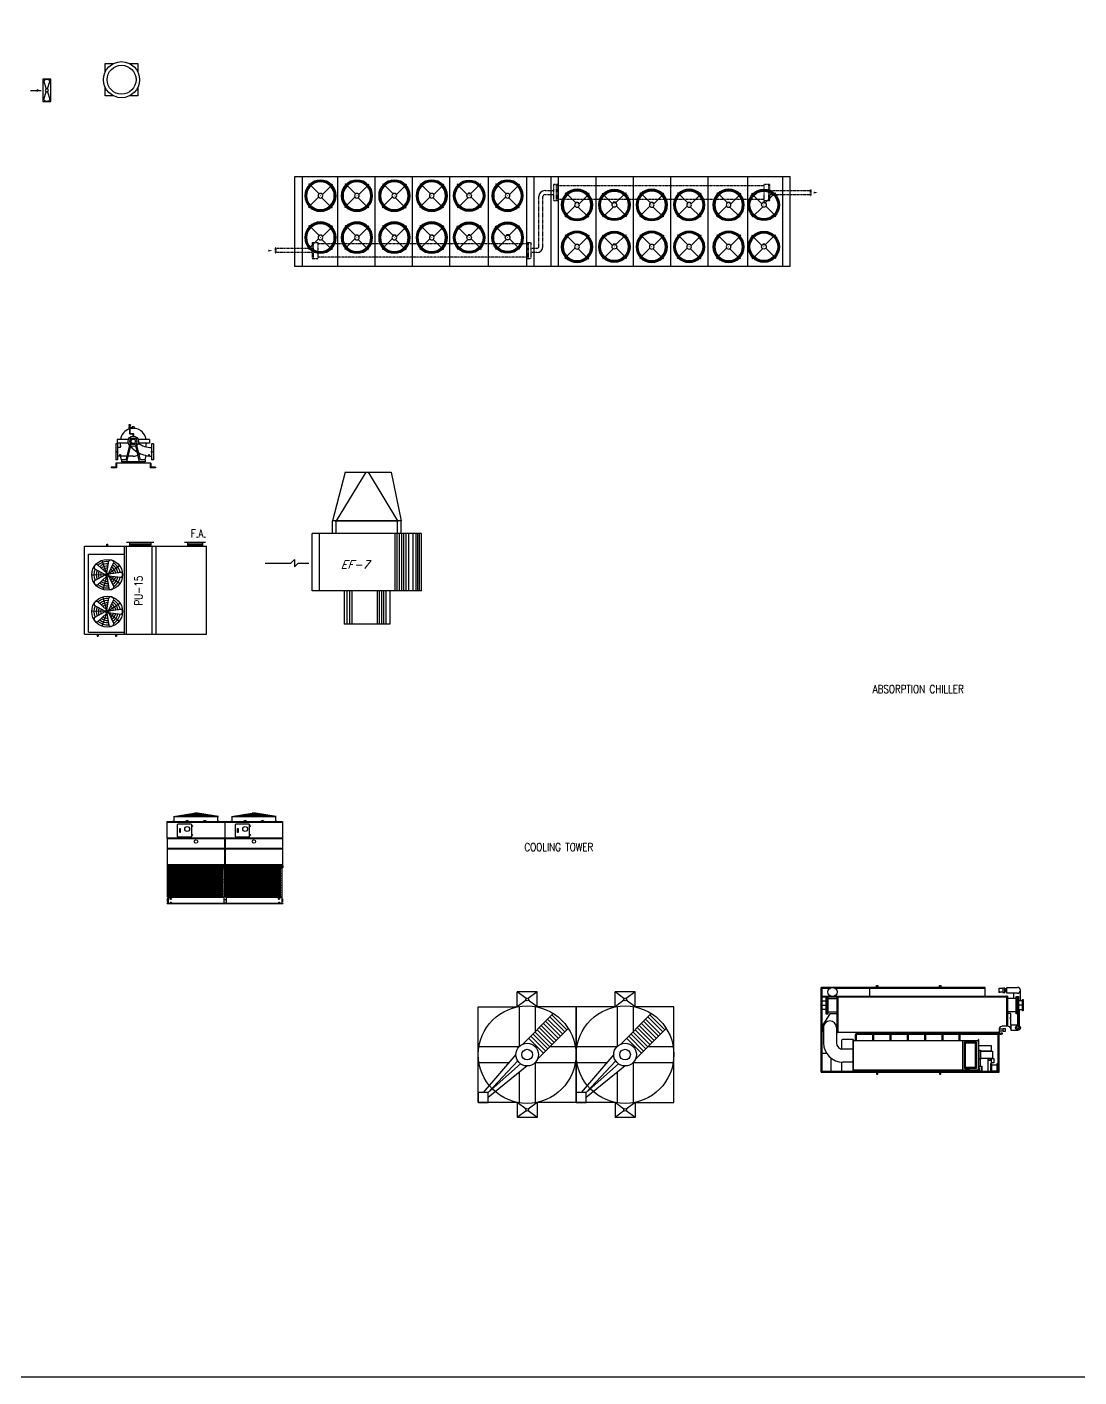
# Model space of a CAD drawing. Header units: millimetres. Extents: x 231894 to 495193, y 184583 to 303652.
# Drawn here: x 434099 to 460378, y 184583 to 218319 of the extents above; entities that cross this region are included whole.
import ezdxf
from ezdxf.enums import TextEntityAlignment as Align

# ---------------------------------------------------------------- set-up
doc = ezdxf.new("R2010")
doc.units = ezdxf.units.MM
doc.linetypes.add('MH-oof annex$0$DSH1', pattern=[0.101, 0.067, -0.034])
doc.layers.get('0').update_dxf_attribs({"color": 254})
for name, color, linetype in [('EQP', 240, 'Continuous'), ('M-ANNO-TEXS', 2, 'Continuous'), ('M_ARR', 2, 'Continuous'), ('MEQUIP', 2, 'Continuous'), ('MH-A_H_PL_UPPER ROOF$0$M-HVAC-FANS', 10, 'Continuous'), ('MH-oof annex$0$M-CWTR-EQPM', 10, 'Continuous'), ('PL-DR-TEXT', 2, 'Continuous'), ('RH-SIDE-MKUP', 3, 'Continuous'), ('STD-COWL', 5, 'Continuous'), ('STD-CSG', 5, 'Continuous'), ('STD-CSG-PANEL', 5, 'Continuous'), ('STD-END-SUCTION', 5, 'Continuous'), ('STD-FLUME', 5, 'Continuous'), ('STD-LWR', 5, 'Continuous'), ('STD-SIDE-DRAIN', 5, 'Continuous'), ('STD-SIDE-MKUP', 5, 'Continuous'), ('STD-SIDE-OFLOW', 5, 'Continuous'), ('STD-UPR-IN-D', 5, 'Continuous')]:
    doc.layers.add(name, color=color, linetype=linetype)
doc.styles.add('MH-oof annex$0$ML80', font='romans.shx', dxfattribs={"oblique": 20, "height": 200})
doc.styles.add('ml80', font='romans.shx', dxfattribs={"oblique": 20, "height": 200})
doc.styles.add('ROMANS', font='romans', dxfattribs={"width": 0.8})
pattern_1 = [(180, (5129.38, -5633.903), (0, 30), []), (120, (5129.38, -5633.903), (25.98076, 15), []), (60, (5129.38, -5633.903), (25.98076, -15), [])]

# ---------------------------------------------------------------- blocks, each defined once
blk = doc.blocks.new('MH-oof annex$0$chillerfan')
at = {"layer": 'MH-oof annex$0$M-CWTR-EQPM', "color": 2}
for p, q in [((106, -75), (116, -65)), ((383, -353), (106, -75)), ((132, -80), (116, -65)), ((121, -91), (132, -80)), ((410, -312), (410, -331)), ((470, -312), (410, -312)), ((470, -312), (470, -331)), ((475, -332), (753, -54)), ((737, -70), (748, -80)), ((748, -80), (763, -65)), ((753, -54), (763, -65)), ((132, -696), (116, -712)), ((127, -722), (116, -712)), ((404, -445), (127, -722)), ((143, -707), (132, -696)), ((496, -423), (774, -701)), ((758, -685), (748, -696)), ((748, -696), (763, -712)), ((774, -701), (763, -712))]:
    blk.add_line(p, q, dxfattribs=at)
at = {"layer": 'MH-oof annex$0$M-CWTR-EQPM', "color": 2, "const_width": 12.5}
blk.add_lwpolyline([(433, -388, 1), (446, -388, 1)], format="xyb", close=True, dxfattribs=at)
at = {"layer": 'MH-oof annex$0$M-CWTR-EQPM'}
for radius in [435, 410, 385]:
    blk.add_circle((440, -388), radius, dxfattribs=at)
at = {"layer": 'MH-oof annex$0$M-CWTR-EQPM', "color": 2}
blk.add_circle((440, -388), 65, dxfattribs=at)
blk = doc.blocks.new('CH-01')
at = {"layer": 'MEQUIP', "color": 1}
for p, q in [((436658, 236225), (449036, 236225)), ((436658, 233977), (436658, 236225)), ((436849, 233977), (436849, 236225)), ((437733, 233977), (437733, 236225)), ((438667, 233977), (438667, 236225)), ((439602, 233977), (439602, 236225)), ((440536, 233977), (440536, 236225)), ((441496, 233977), (441496, 236225)), ((442455, 233977), (442455, 236225)), ((442641, 233977), (442641, 236225)), ((443058, 236225), (443058, 233977)), ((443244, 233977), (443244, 236225)), ((444177, 236225), (444177, 233977)), ((445111, 236225), (445111, 233977)), ((446044, 236225), (446044, 233977)), ((446978, 236225), (446978, 233977)), ((447965, 236225), (447965, 233977)), ((448845, 236225), (448845, 233977)), ((449036, 233977), (436658, 233977))]:
    blk.add_line(p, q, dxfattribs=at)
at = {"layer": 'MEQUIP'}
blk.add_line((449036, 233977), (449036, 236225), dxfattribs=at)
at = {"layer": 'MEQUIP', "color": 1, "linetype": 'MH-oof annex$0$DSH1'}
for p, q in [((442907, 235875), (443131, 235875)), ((443227, 236027), (443131, 236027)), ((443131, 235623), (443131, 236027)), ((443197, 235623), (443197, 236027)), ((443227, 235623), (443227, 236027)), ((448383, 235994), (443227, 235994)), ((448383, 235623), (448383, 236027)), ((448529, 236027), (448383, 236027)), ((448499, 235623), (448499, 236027)), ((448529, 235623), (448529, 236027)), ((448529, 235875), (449542, 235875)), ((449542, 235895), (449562, 235895)), ((449542, 235755), (449542, 235895)), ((449562, 235755), (449562, 235895)), ((442757, 234478), (442757, 235725)), ((442857, 234478), (442857, 235725)), ((442907, 235775), (443131, 235775)), ((443227, 235623), (443131, 235623)), ((448383, 235656), (443227, 235656)), ((448529, 235623), (448383, 235623)), ((448529, 235775), (449542, 235775)), ((449542, 235755), (449562, 235755)), ((437092, 234580), (437238, 234580)), ((437092, 234580), (437092, 234175)), ((437122, 234580), (437122, 234175)), ((437238, 234580), (437238, 234175)), ((442464, 234547), (437238, 234547)), ((442464, 234580), (442560, 234580)), ((442464, 234580), (442464, 234175)), ((442494, 234580), (442494, 234175)), ((442560, 234580), (442560, 234175)), ((436190, 234448), (436170, 234448)), ((436170, 234448), (436170, 234308)), ((436190, 234308), (436170, 234308)), ((436190, 234448), (436190, 234308)), ((437092, 234428), (436190, 234428)), ((437092, 234328), (436190, 234328)), ((437092, 234175), (437238, 234175)), ((442464, 234209), (437238, 234209)), ((442464, 234175), (442560, 234175)), ((442707, 234428), (442560, 234428)), ((442707, 234328), (442560, 234328))]:
    blk.add_line(p, q, dxfattribs=at)
at = {"layer": 'MEQUIP', "color": 2}
for points in [[(449620, 235825, 50, 0, 0), (449720, 235825, 0, 0, 0)], [(435999, 234373, 50, 0, 0), (436099, 234373, 0, 0, 0)]]:
    blk.add_lwpolyline(points, format="xyseb", dxfattribs=at)
at = {"layer": 'MEQUIP', "color": 1}
for centre, radius, start, end in [((442907, 235725), 150, 90, 180), ((442907, 235725), 50, 90, 180), ((442707, 234478), 150, 270, 0), ((442707, 234478), 50, 270, 0)]:
    blk.add_arc(centre, radius, start, end, dxfattribs=at)
at = {"layer": 'MEQUIP', "extrusion": (0, 0, -1), "xscale": 0.9000000000232831, "yscale": 0.9000000000232831, "zscale": -0.9}
for p in [(-437697, 236095), (-438608, 236095), (-439543, 236095), (-440477, 236095), (-442371, 236095), (-444106, 235865), (-445973, 235865), (-446907, 235865), (-447894, 235865), (-437697, 235049), (-438608, 235049), (-439543, 235049), (-440477, 235049), (-444106, 234820), (-445973, 234820), (-446907, 234820), (-447894, 234820)]:
    blk.add_blockref('MH-oof annex$0$chillerfan', p, dxfattribs=at)
at = {"layer": 'MEQUIP', "xscale": 0.9000000000232831, "yscale": 0.9000000000232831, "zscale": 0.9000000000232831}
for p in [(440620, 236095), (444248, 235865), (447982, 235865), (440620, 235049), (441580, 235049), (444248, 234820), (447982, 234820)]:
    blk.add_blockref('MH-oof annex$0$chillerfan', p, dxfattribs=at)
at = {"layer": 'MEQUIP', "style": 'MH-oof annex$0$ML80', "oblique": 20, "text_generation_flag": 4, "width": 1.064178}
blk.add_attdef('CHILNAME', text='', height=1.88, rotation=180, dxfattribs=at).set_placement((442849, 235101), align=Align.MIDDLE)
blk = doc.blocks.new('A$C72D258CA')
at = {"layer": 'EQP', "ltscale": 10000}
for p, q in [((0, 50), (0, 2247)), ((0, 2247), (3048, 2247)), ((100, 100), (100, 2047)), ((100, 2047), (1006, 2047)), ((558, 2247), (558, 2297)), ((558, 2297), (583, 2297)), ((583, 2247), (583, 2297)), ((1006, 50), (1006, 2247)), ((1054, 2347), (1735, 2347)), ((1056, 50), (1056, 2247)), ((1129, 2347), (1129, 2247)), ((1660, 2347), (1660, 2247)), ((1685, 2247), (1685, 50)), ((1785, 2247), (1785, 50)), ((2499, 2347), (3030, 2347)), ((2574, 2347), (2574, 2247)), ((2955, 2347), (2955, 2247)), ((3048, 50), (3048, 2247)), ((0, 50), (3048, 50)), ((100, 100), (1006, 100)), ((322, 50), (322, 0)), ((347, 50), (347, 0)), ((776, 50), (776, 0)), ((801, 50), (801, 0)), ((322, 0), (347, 0)), ((776, 0), (801, 0))]:
    blk.add_line(p, q, dxfattribs=at)
at = {"layer": 'EQP', "color": 254, "ltscale": 10000}
for p, q in [((1129, 2309), (1660, 2309)), ((1129, 2273), (1660, 2273)), ((2574, 2309), (2955, 2309)), ((2574, 2273), (2955, 2273)), ((558, 1569), (331, 1785)), ((570, 1532), (444, 1879)), ((559, 1569), (616, 1877)), ((570, 1532), (861, 1760)), ((602, 1555), (737, 1838)), ((570, 1532), (202, 1519)), ((532, 1532), (257, 1682)), ((532, 1532), (257, 1383)), ((558, 1495), (331, 1280)), ((570, 1532), (469, 1177)), ((559, 1495), (616, 1187)), ((570, 1532), (877, 1326)), ((602, 1555), (912, 1596)), ((602, 1510), (912, 1469)), ((602, 1509), (737, 1227)), ((532, 612), (257, 761)), ((558, 649), (331, 864)), ((570, 612), (469, 967)), ((559, 649), (616, 957)), ((570, 612), (877, 818)), ((602, 635), (737, 917)), ((602, 635), (912, 676)), ((570, 612), (202, 625)), ((532, 612), (257, 462)), ((558, 575), (331, 359)), ((570, 612), (444, 265)), ((559, 575), (616, 267)), ((570, 612), (861, 384)), ((602, 589), (912, 548)), ((602, 589), (737, 306))]:
    blk.add_line(p, q, dxfattribs=at)
at = {"layer": 'EQP', "color": 254, "ltscale": 10000, "const_width": 12.5}
for points in [[(452, 1875, -1), (440, 1871, -1)], [(860, 1751, -1), (852, 1761, -1)], [(208, 1525, -1), (208, 1513, -1)], [(465, 1185, -1), (477, 1182, -1)], [(868, 1325, -1), (875, 1335, -1)], [(465, 959, 1), (477, 962, 1)], [(868, 819, 1), (875, 809, 1)], [(208, 619, 1), (208, 631, 1)], [(860, 393, 1), (852, 383, 1)], [(452, 269, 1), (440, 273, 1)]]:
    blk.add_lwpolyline(points, format="xyb", close=True, dxfattribs=at)
at = {"layer": 'EQP', "color": 254, "ltscale": 10000}
for centre, radius in [((570, 1532), 385), ((570, 1532), 38.7), ((570, 1532), 16.7), ((570, 612), 385), ((570, 612), 38.7), ((570, 612), 16.7)]:
    blk.add_circle(centre, radius, dxfattribs=at)
for centre, radius, start, end in [((314, 1718), 68.5, 75.766, 212.234), ((570, 1532), 330, 82.7098, 133.2902), ((570, 1532), 275, 83.3496, 132.6504), ((570, 1532), 220, 84.3103, 131.6897), ((570, 1532), 165, 85.9146, 130.0854), ((668, 1833), 68.5, 3.766, 140.234), ((570, 1532), 220, 12.3103, 59.6897), ((570, 1532), 275, 11.3496, 60.6504), ((570, 1532), 330, 10.7098, 61.2902), ((570, 1532), 330, 154.7098, 205.2902), ((314, 1346), 68.5, 147.766, 284.234), ((570, 1532), 275, 155.3496, 204.6504), ((570, 1532), 220, 156.3103, 203.6897), ((570, 1532), 165, 157.9146, 202.0854), ((570, 1532), 220, 228.3103, 275.6897), ((570, 1532), 165, 229.9146, 274.0854), ((570, 1532), 165, 13.9146, 58.0854), ((570, 1532), 165, 301.9146, 346.0854), ((570, 1532), 220, 300.3103, 347.6897), ((570, 1532), 275, 299.3496, 348.6504), ((570, 1532), 330, 298.7098, 349.2902), ((887, 1532), 68.5, 291.766, 68.234), ((570, 1532), 330, 226.7098, 277.2902), ((570, 1532), 275, 227.3496, 276.6504), ((668, 1231), 68.5, 219.766, 356.234), ((570, 612), 330, 154.7098, 205.2902), ((314, 798), 68.5, 75.766, 212.234), ((570, 612), 275, 155.3496, 204.6504), ((570, 612), 330, 82.7098, 133.2902), ((570, 612), 220, 156.3103, 203.6897), ((570, 612), 275, 83.3496, 132.6504), ((570, 612), 220, 84.3103, 131.6897), ((570, 612), 165, 85.9146, 130.0854), ((668, 913), 68.5, 3.766, 140.234), ((570, 612), 165, 13.9146, 58.0854), ((570, 612), 220, 12.3103, 59.6897), ((570, 612), 275, 11.3496, 60.6504), ((570, 612), 330, 10.7098, 61.2902), ((887, 612), 68.5, 291.766, 68.234), ((314, 426), 68.5, 147.766, 284.234), ((570, 612), 330, 226.7098, 277.2902), ((570, 612), 275, 227.3496, 276.6504), ((570, 612), 165, 157.9146, 202.0854), ((570, 612), 220, 228.3103, 275.6897), ((570, 612), 165, 229.9146, 274.0854), ((570, 612), 165, 301.9146, 346.0854), ((570, 612), 220, 300.3103, 347.6897), ((570, 612), 275, 299.3496, 348.6504), ((570, 612), 330, 298.7098, 349.2902), ((668, 311), 68.5, 219.766, 356.234)]:
    blk.add_arc(centre, radius, start, end, dxfattribs=at)
blk = doc.blocks.new('A$C64C325FD')
at = {"color": 1, "ltscale": 0.5}
for p, q in [((84, 334), (647, 334)), ((84, 138), (84, 334)), ((647, 138), (84, 138)), ((148, 312), (329, 249)), ((329, 223), (148, 160)), ((584, 312), (403, 249)), ((403, 223), (584, 160)), ((647, 334), (647, 138))]:
    blk.add_line(p, q, dxfattribs=at)
blk.add_circle((366, 236), 39.5, dxfattribs=at)
for centre, start, end in [((168, 236), 104.8114, 255.1886), ((564, 236), 284.8114, 75.1886)]:
    blk.add_arc(centre, 78.3, start, end, dxfattribs=at)
blk = doc.blocks.new('ARR03B')
at = {"layer": 'MEQUIP'}
blk.add_lwpolyline([(0, 0), (-2, 0), (-3.5, 0), (-4, 0.5), (-4, -0.5), (-4.5, 0), (-6, 0)], dxfattribs=at)
blk = doc.blocks.new('A$C18BE6784')
at = {"layer": 'MEQUIP', "color": 3}
for p, q in [((1994, 3799), (1685, 2586)), ((1994, 3799), (3144, 3799)), ((3144, 3799), (3397, 2586)), ((1751, 2586), (3331, 2586))]:
    blk.add_line(p, q, dxfattribs=at)
at = {"layer": 'MEQUIP', "color": 9}
for p, q in [((2512, 3801), (1776, 2586)), ((2570, 3801), (3305, 2586))]:
    blk.add_line(p, q, dxfattribs=at)
at = {"layer": 'MEQUIP', "color": 6, "linetype": 'Continuous'}
for p, q in [((3397, 2586), (1685, 2586)), ((1685, 2264), (1685, 2586)), ((3397, 2264), (3397, 2586)), ((3908, 2264), (1174, 2264)), ((1174, 829), (1174, 2264)), ((3908, 829), (3908, 2264)), ((3908, 829), (1174, 829)), ((3110, 0), (1971, 0))]:
    blk.add_line(p, q, dxfattribs=at)
at = {"layer": 'MEQUIP', "color": 1, "linetype": 'Continuous'}
for p, q in [((1776, 2264), (1776, 2586)), ((3305, 2264), (3305, 2586)), ((1355, 829), (1355, 2264)), ((3244, 829), (3244, 2264)), ((3299, 829), (3299, 2264)), ((3354, 829), (3354, 2264)), ((3410, 829), (3410, 2264)), ((3465, 829), (3465, 2264)), ((3520, 829), (3520, 2264)), ((3589, 829), (3589, 2264)), ((3700, 829), (3700, 2264)), ((3768, 829), (3768, 2264)), ((3810, 829), (3810, 2264)), ((3851, 829), (3851, 2264))]:
    blk.add_line(p, q, dxfattribs=at)
at = {"layer": 'MEQUIP', "color": 6}
for p, q in [((1971, 829), (1971, 0)), ((3110, 829), (3110, 0))]:
    blk.add_line(p, q, dxfattribs=at)
at = {"layer": 'MEQUIP', "color": 1}
for p, q in [((2040, 829), (2040, 0)), ((2110, 829), (2110, 0)), ((2165, 829), (2165, 0)), ((2793, 829), (2793, 0)), ((2848, 829), (2848, 0)), ((2903, 829), (2903, 0)), ((2959, 829), (2959, 0)), ((3014, 829), (3014, 0))]:
    blk.add_line(p, q, dxfattribs=at)
at = {"layer": 'MEQUIP', "xscale": -182.25, "yscale": 182.25, "zscale": 182.25}
blk.add_blockref('ARR03B', (0, 1522), dxfattribs=at)
at = {"layer": 'MEQUIP', "style": 'ml80', "oblique": 20}
blk.add_text('EF-7', height=200, dxfattribs=at).set_placement((2600, 1388), align=Align.RIGHT)
blk = doc.blocks.new('Abso. Chiller')
at = {"layer": 'MEQUIP', "color": 7}
for p, q in [((361856, 382417), (361856, 384534)), ((365953, 384534), (361856, 384534)), ((362068, 384509), (361856, 384509)), ((361881, 382442), (361881, 384509)), ((365953, 384509), (362211, 384509)), ((365953, 384293), (365953, 384534)), ((366273, 382442), (366273, 383409)), ((366298, 382417), (366298, 383409)), ((361856, 382442), (362715, 382442)), ((361856, 382417), (366298, 382417)), ((362739, 382442), (363146, 382442)), ((363171, 382442), (363578, 382442)), ((363603, 382442), (364010, 382442)), ((364035, 382442), (364442, 382442)), ((364467, 382442), (364874, 382442)), ((364899, 382442), (365306, 382442)), ((365331, 382442), (366298, 382442))]:
    blk.add_line(p, q, dxfattribs=at)
at = {"layer": 'MEQUIP', "color": 1}
for p, q in [((361970, 384303), (361881, 384303)), ((361970, 384293), (361881, 384293)), ((362249, 384303), (362029, 384303)), ((362249, 384293), (362029, 384293)), ((362029, 384258), (362249, 384258)), ((362249, 384313), (362249, 383397)), ((362249, 384313), (362274, 384313)), ((362249, 384258), (362249, 383920)), ((362274, 384313), (362274, 383397)), ((366483, 384303), (362274, 384303)), ((366483, 384293), (362274, 384293)), ((363072, 384293), (363072, 384534)), ((366396, 384504), (366292, 384504)), ((366292, 384504), (366292, 384416)), ((366298, 384416), (366292, 384416)), ((366396, 384416), (366323, 384416)), ((366495, 384494), (366445, 384494)), ((366445, 384494), (366445, 384426)), ((366445, 384460), (366495, 384460)), ((366495, 384426), (366445, 384426)), ((366483, 384313), (366483, 383563)), ((366508, 384313), (366483, 384313)), ((366508, 384313), (366508, 383563)), ((366728, 384258), (366508, 384258)), ((366508, 384258), (366508, 383920)), ((366662, 384387), (366662, 384258)), ((366832, 384198), (366832, 384460)), ((361874, 384230), (361856, 384206)), ((361874, 384182), (361856, 384206)), ((361874, 384182), (361856, 384157)), ((361874, 384133), (361856, 384157)), ((361874, 384133), (361856, 384109)), ((361874, 384085), (361856, 384109)), ((361874, 384085), (361856, 384061)), ((361874, 384037), (361856, 384061)), ((361874, 384037), (361856, 384013)), ((361874, 383989), (361856, 384013)), ((361874, 383989), (361856, 383965)), ((361868, 383948), (361856, 383965)), ((361874, 384089), (361970, 384089)), ((362029, 383920), (362249, 383920)), ((366728, 383920), (366508, 383920)), ((366883, 384089), (366787, 384089)), ((366807, 383576), (366807, 383980)), ((366883, 384230), (366901, 384206)), ((366883, 384182), (366901, 384206)), ((366883, 384182), (366901, 384157)), ((366883, 384133), (366901, 384157)), ((366883, 384133), (366901, 384109)), ((366883, 384085), (366901, 384109)), ((366883, 384085), (366901, 384061)), ((366883, 384037), (366901, 384061)), ((366883, 384037), (366901, 384013)), ((366883, 383989), (366901, 384013)), ((366883, 383989), (366901, 383965)), ((366889, 383948), (366901, 383965)), ((362075, 383876), (361901, 383599)), ((361901, 383435), (361901, 383599)), ((362249, 383876), (362075, 383876)), ((366597, 383877), (366508, 383877)), ((366597, 383586), (366597, 383877)), ((366757, 383872), (366757, 383586)), ((366787, 383872), (366787, 383586)), ((361912, 383435), (361901, 383435)), ((361912, 383533), (361912, 383150)), ((362238, 383533), (362238, 383150)), ((362249, 383435), (362238, 383435)), ((362274, 383397), (362249, 383397)), ((366298, 383409), (362274, 383409)), ((362657, 383234), (362390, 383234)), ((362647, 383234), (362647, 382442)), ((362657, 383234), (362657, 382442)), ((366298, 383494), (366401, 383494)), ((366298, 383494), (366298, 383409)), ((366298, 383444), (366401, 383444)), ((366508, 383563), (366377, 383563)), ((362365, 383209), (362365, 382992)), ((362647, 382988), (362400, 382988)), ((362647, 383203), (365775, 383203)), ((365390, 383203), (365390, 382473)), ((365775, 383232), (365775, 382473)), ((365785, 383232), (365775, 383232)), ((365785, 383232), (365785, 382473)), ((361994, 382879), (361856, 382879)), ((362095, 382770), (362095, 382417)), ((362365, 382664), (362365, 382442)), ((362647, 382663), (362400, 382663)), ((366089, 382625), (366089, 382417)), ((366114, 382625), (366089, 382625)), ((366114, 382625), (366114, 382417)), ((366114, 382595), (366244, 382595)), ((366244, 382625), (366244, 382417)), ((366269, 382625), (366244, 382625)), ((366269, 382625), (366269, 382417)), ((362647, 382473), (365785, 382473)), ((366114, 382417), (366089, 382417)), ((366114, 382446), (366244, 382446)), ((366269, 382417), (366244, 382417))]:
    blk.add_line(p, q, dxfattribs=at)
at = {"layer": 'MEQUIP'}
for p, q in [((362715, 383203), (362715, 383355)), ((362739, 383203), (362739, 383348)), ((362759, 383393), (366350, 383393)), ((362759, 383368), (366350, 383368)), ((363146, 383203), (363146, 383368)), ((363171, 383203), (363171, 383368)), ((363578, 383203), (363578, 383368)), ((363603, 383203), (363603, 383368)), ((364010, 383203), (364010, 383368)), ((364035, 383203), (364035, 383368)), ((364442, 383203), (364442, 383368)), ((364467, 383203), (364467, 383368)), ((364874, 383203), (364874, 383368)), ((364899, 383203), (364899, 383368)), ((365306, 383203), (365306, 383368)), ((365331, 383203), (365331, 383368)), ((362715, 382417), (362715, 382473)), ((362739, 382417), (362739, 382473)), ((363146, 382417), (363146, 382473)), ((363171, 382417), (363171, 382473)), ((363578, 382417), (363578, 382473)), ((363603, 382417), (363603, 382473)), ((364010, 382417), (364010, 382473)), ((364035, 382417), (364035, 382473)), ((364442, 382417), (364442, 382473)), ((364467, 382417), (364467, 382473)), ((364874, 382417), (364874, 382473)), ((364899, 382417), (364899, 382473)), ((365306, 382417), (365306, 382473)), ((365331, 382417), (365331, 382473))]:
    blk.add_line(p, q, dxfattribs=at)
at = {"layer": 'MEQUIP', "color": 1}
for points in [[(363237, 384583), (363270, 384583), (363270, 384534), (363237, 384534)], [(364815, 384583), (364848, 384583), (364848, 384534), (364815, 384534)], [(362000, 384306), (361970, 384306), (361970, 383872), (362000, 383872)], [(362029, 384306), (362000, 384306), (362000, 383872), (362029, 383872)], [(366728, 384306), (366757, 384306), (366757, 383872), (366728, 383872)], [(366757, 384306), (366787, 384306), (366787, 383872), (366757, 383872)], [(361874, 384230), (361856, 384230), (361856, 383948), (361874, 383948)], [(361874, 384198), (361970, 384198), (361970, 383980), (361874, 383980)], [(366883, 384198), (366787, 384198), (366787, 383980), (366883, 383980)], [(366883, 384230), (366901, 384230), (366901, 383948), (366883, 383948)], [(366401, 383509), (366449, 383509), (366449, 383429), (366401, 383429)], [(365435, 383173), (365730, 383173), (365730, 382503), (365435, 382503)], [(365460, 383148), (365705, 383148), (365705, 382528), (365460, 382528)], [(365785, 382962), (365836, 382962), (365836, 382742), (365785, 382742)], [(365836, 382938), (366139, 382938), (366139, 382758), (365836, 382758)], [(366024, 382758), (366075, 382758), (366075, 382705), (366024, 382705)], [(366107, 382758), (366171, 382758), (366171, 382651), (366107, 382651)], [(363237, 382367), (363270, 382367), (363270, 382417), (363237, 382417)], [(364815, 382367), (364848, 382367), (364848, 382417), (364815, 382417)], [(365785, 382555), (365862, 382555), (365862, 382442), (365785, 382442)], [(365788, 382517), (365799, 382517), (365799, 382442), (365788, 382442)], [(365799, 382517), (365810, 382517), (365810, 382442), (365799, 382442)]]:
    blk.add_lwpolyline(points, close=True, dxfattribs=at)
at = {"layer": 'MEQUIP', "color": 1, "const_width": 12.2}
blk.add_lwpolyline([(366402, 384511, 1), (366439, 384511, 1)], format="xyb", close=True, dxfattribs=at)
at = {"layer": 'MEQUIP', "color": 1}
for points in [[(366402, 384511), (366396, 384511), (366396, 384409), (366445, 384409), (366445, 384511), (366439, 384511)], [(366758, 384387), (366495, 384387), (366495, 384534), (366758, 384534)], [(366772, 383586), (366597, 383586), (366597, 383464), (366772, 383464)], [(365785, 382938), (365785, 383080), (366105, 383080), (366105, 382938), (365836, 382938)], [(365785, 382565), (365872, 382565), (365872, 382442)], [(365825, 382442), (366024, 382442), (366024, 382758), (365836, 382758)], [(365825, 382742), (365825, 382555)]]:
    blk.add_lwpolyline(points, dxfattribs=at)
at = {"layer": 'MEQUIP'}
blk.add_lwpolyline([(366350, 383401), (366374, 383401), (366374, 383361), (366350, 383361)], close=True, dxfattribs=at)
at = {"layer": 'MEQUIP', "color": 1}
for centre, radius in [((362139, 384419), 115), ((366310, 384416), 12.9), ((366576, 383769), 4.81), ((366772, 383525), 61.3), ((366772, 383525), 31.3), ((365445, 383163), 9.8), ((365721, 383163), 9.8), ((365445, 382513), 9.8), ((365721, 382513), 9.8)]:
    blk.add_circle(centre, radius, dxfattribs=at)
for centre, radius, start, end in [((366758, 384460), 73.6, 270, 90), ((362075, 383533), 163, 0, 180), ((362390, 383209), 25, 90, 180), ((366382, 383479), 84.9, 86.6613, 169.7528), ((366513, 383479), 84.9, 10.2472, 93.3387), ((362400, 383150), 487, 180, 270), ((362400, 383150), 162, 180, 270), ((365507, 382538), 55.4, 219.0942, 320.9058), ((365507, 382528), 30.4, 236.2643, 303.7357)]:
    blk.add_arc(centre, radius, start, end, dxfattribs=at)
at = {"layer": 'MEQUIP'}
for radius, end in [(45, 171.749), (20, 180)]:
    blk.add_arc((362759, 383348), radius, 90, end, dxfattribs=at)
blk = doc.blocks.new('cooling tower')
at = {"layer": 'MEQUIP'}
for p, q in [((354260, 381955), (354260, 382329)), ((354760, 382329), (354260, 382329)), ((354482, 382163), (354260, 382329)), ((354760, 382329), (354538, 382163)), ((354760, 381955), (354760, 382329)), ((356707, 381955), (356707, 382329)), ((357207, 382329), (356707, 382329)), ((356929, 382163), (356707, 382329)), ((357207, 382329), (356985, 382163)), ((357207, 381955), (357207, 382329)), ((354482, 382121), (354260, 381955)), ((354760, 381955), (354538, 382121)), ((356929, 382121), (356707, 381955)), ((357207, 381955), (356985, 382121)), ((354393, 381019), (355164, 381790)), ((354970, 381597), (355345, 381222)), ((355023, 381650), (355398, 381275)), ((355076, 381703), (355451, 381328)), ((355129, 381756), (355504, 381381)), ((356840, 381019), (357611, 381790)), ((357418, 381597), (357792, 381222)), ((357471, 381650), (357845, 381275)), ((357524, 381703), (357898, 381328)), ((357577, 381756), (357951, 381381)), ((354599, 381225), (354974, 380851)), ((354652, 381278), (355027, 380904)), ((354705, 381331), (355080, 380957)), ((354758, 381384), (355133, 381010)), ((354767, 380645), (355538, 381416)), ((354811, 381437), (355186, 381063)), ((354864, 381490), (355239, 381116)), ((354917, 381544), (355292, 381169)), ((357047, 381225), (357421, 380851)), ((357100, 381278), (357474, 380904)), ((357153, 381331), (357527, 380957)), ((357206, 381384), (357580, 381010)), ((357215, 380645), (357986, 381416)), ((357259, 381437), (357633, 381063)), ((357312, 381490), (357686, 381116)), ((357365, 381544), (357739, 381169)), ((354546, 381172), (354921, 380798)), ((356994, 381172), (357368, 380798)), ((354227, 380762), (353416, 379819)), ((353541, 379819), (354272, 380600)), ((356675, 380762), (355864, 379819)), ((355989, 379819), (356720, 380600)), ((353541, 379819), (354342, 380529)), ((354510, 380479), (353541, 379694)), ((355989, 379819), (356790, 380529)), ((356957, 380479), (355989, 379694)), ((354260, 379569), (354260, 379194)), ((354482, 379403), (354260, 379569)), ((354760, 379569), (354538, 379403)), ((354760, 379569), (354760, 379194)), ((356707, 379569), (356707, 379194)), ((356929, 379403), (356707, 379569)), ((357207, 379569), (356985, 379403)), ((357207, 379569), (357207, 379194)), ((354482, 379361), (354260, 379194)), ((354760, 379194), (354260, 379194)), ((354760, 379194), (354538, 379361)), ((356929, 379361), (356707, 379194)), ((357207, 379194), (356707, 379194)), ((357207, 379194), (356985, 379361))]:
    blk.add_line(p, q, dxfattribs=at)
at = {"layer": 'MEQUIP', "color": 1}
for p, q in [((354310, 381964), (354310, 380962)), ((354710, 381964), (354710, 381336)), ((356707, 381955), (354760, 381955)), ((355729, 381955), (355729, 379569)), ((355739, 381955), (355739, 379569)), ((356757, 381964), (356757, 380962)), ((357157, 381964), (357157, 381336)), ((353308, 380962), (354310, 380962)), ((355085, 380962), (355712, 380962)), ((355755, 380962), (356757, 380962)), ((357532, 380962), (358160, 380962)), ((353308, 380562), (354055, 380562)), ((354710, 380562), (354710, 379559)), ((354710, 380562), (355712, 380562)), ((355755, 380562), (356503, 380562)), ((357157, 380562), (357157, 379559)), ((357157, 380562), (358160, 380562)), ((354310, 380317), (354310, 379559)), ((356757, 380317), (356757, 379559)), ((356707, 379569), (354760, 379569))]:
    blk.add_line(p, q, dxfattribs=at)
for points in [[(354260, 379569), (353291, 379569), (353291, 381955), (354260, 381955)], [(357207, 379569), (358176, 379569), (358176, 381955), (357207, 381955)]]:
    blk.add_lwpolyline(points, dxfattribs=at)
for points in [[(353291, 379569), (353541, 379569), (353541, 379819), (353291, 379819)], [(355739, 379569), (355989, 379569), (355989, 379819), (355739, 379819)]]:
    blk.add_lwpolyline(points, close=True, dxfattribs=at)
for centre, radius in [((354510, 380762), 1219), ((356957, 380762), 1219), ((354510, 380762), 283), ((354510, 380762), 133), ((356957, 380762), 283), ((356957, 380762), 133)]:
    blk.add_circle(centre, radius, dxfattribs=at)
at = {"layer": 'MEQUIP'}
for centre in [(354510, 382142), (356957, 382142), (354510, 379382), (356957, 379382)]:
    blk.add_circle(centre, 35, dxfattribs=at)
blk = doc.blocks.new('Pump')
at = {"layer": 'MEQUIP', "color": 1}
for p, q in [((199941, 51878), (199912, 51878)), ((199912, 51878), (199912, 51871)), ((199941, 51871), (199912, 51871)), ((199919, 51867), (199912, 51871)), ((199912, 51848), (199912, 51807)), ((199941, 51848), (199912, 51848)), ((199923, 51827), (199912, 51827)), ((199934, 51867), (199919, 51867)), ((199923, 51867), (199923, 51848)), ((199923, 51834), (199923, 51735)), ((199930, 51867), (199930, 51848)), ((199930, 51834), (199930, 51735)), ((199969, 51827), (199930, 51827)), ((199934, 51867), (199941, 51871)), ((199981, 51731), (199934, 51731)), ((199941, 51878), (199941, 51871)), ((199941, 51848), (199941, 51827)), ((200001, 51848), (199969, 51848)), ((199969, 51848), (199969, 51827)), ((200001, 51848), (200001, 51819)), ((199694, 51560), (199694, 51298)), ((199723, 51560), (199694, 51560)), ((199902, 51633), (199716, 51633)), ((199716, 51633), (199716, 51575)), ((199902, 51575), (199716, 51575)), ((199723, 51560), (199723, 51442)), ((199864, 51297), (199925, 51540)), ((199878, 51264), (199943, 51527)), ((199979, 51724), (199934, 51724)), ((199979, 51727), (199979, 51691)), ((199990, 51727), (199990, 51691)), ((200091, 51264), (200026, 51527)), ((200105, 51297), (200044, 51540)), ((200253, 51633), (200067, 51633)), ((200253, 51575), (200067, 51575)), ((200253, 51633), (200253, 51575)), ((200291, 51560), (200291, 51442)), ((200320, 51560), (200291, 51560)), ((200320, 51560), (200320, 51298)), ((199723, 51298), (199694, 51298)), ((199764, 51502), (199723, 51502)), ((199723, 51417), (199723, 51298)), ((199879, 51356), (199723, 51356)), ((199789, 51297), (199774, 51356)), ((199864, 51297), (199789, 51297)), ((199789, 51297), (199789, 51264)), ((199985, 51356), (199901, 51356)), ((200181, 51297), (200105, 51297)), ((200181, 51297), (200198, 51366)), ((200181, 51297), (200181, 51264)), ((200291, 51417), (200291, 51298)), ((200320, 51298), (200291, 51298)), ((199693, 51175), (199616, 51175)), ((199616, 51175), (199616, 51163)), ((199705, 51163), (199616, 51163)), ((199643, 51175), (199643, 51163)), ((199666, 51175), (199666, 51163)), ((200277, 51239), (199693, 51239)), ((199693, 51239), (199693, 51175)), ((199705, 51239), (199705, 51163)), ((200181, 51264), (199789, 51264)), ((199796, 51264), (199796, 51239)), ((199832, 51264), (199832, 51239)), ((200137, 51264), (200137, 51239)), ((200174, 51264), (200174, 51239)), ((200264, 51239), (200264, 51163)), ((200353, 51163), (200264, 51163)), ((200277, 51239), (200277, 51175)), ((200353, 51175), (200277, 51175)), ((200304, 51175), (200304, 51163)), ((200326, 51175), (200326, 51163)), ((200353, 51175), (200353, 51163))]:
    blk.add_line(p, q, dxfattribs=at)
for centre, radius in [((199985, 51604), 87.4), ((199985, 51604), 58.3), ((199933, 51656), 5.46), ((199933, 51553), 5.46), ((199985, 51604), 36.4), ((200036, 51656), 5.46), ((200036, 51553), 5.46), ((199716, 51429), 7.26), ((199767, 51378), 7.26), ((200247, 51378), 7.26), ((200298, 51429), 7.26)]:
    blk.add_circle(centre, radius, dxfattribs=at)
for centre, radius, start, end in [((199985, 51604), 216, 106.6564, 172.2362), ((199927, 51834), 3.68, 0, 180), ((199934, 51735), 11, 180, 270), ((199985, 51604), 216, 7.7638, 104.6235), ((199934, 51735), 3.68, 180, 270), ((199985, 51727), 5.33, 0, 180), ((199764, 51513), 10.9, 270, 15.6632), ((199985, 51575), 218, 180, 195.6632), ((200295, 51827), 470, 221.2376, 238.9144), ((200286, 51867), 365, 233.165, 270.7587), ((199985, 51575), 218, 343.7295, 0), ((199716, 51429), 14.5, 300, 60), ((199985, 51575), 218, 270, 291.4945), ((200295, 51827), 470, 242.4422, 269.5269), ((199985, 51575), 218, 297.1131, 304.488), ((200298, 51429), 14.5, 120, 240)]:
    blk.add_arc(centre, radius, start, end, dxfattribs=at)
blk = doc.blocks.new('A$C39F849D1')
h = blk.add_hatch()
h.set_pattern_fill('NET3', color=254, scale=240, style=0)
h.set_pattern_definition(pattern_1)
h.paths.add_polyline_path([(-2138, -385), (-2126, -385), (-2126, -1105), (-2138, -1105)])
h.paths.add_polyline_path([(-2818, -385), (-2174, -385), (-2174, -1105), (-2783, -1105), (-2783, -1061), (-2818, -1061)])
h.paths.add_polyline_path([(-3497, -385), (-2853, -385), (-2853, -1105), (-3497, -1105)])
h.paths.add_polyline_path([(-3545, -385), (-3533, -385), (-3533, -1105), (-3545, -1105)])
h = blk.add_hatch()
h.set_pattern_fill('NET3', color=254, scale=240, style=0)
h.set_pattern_definition(pattern_1)
h.paths.add_polyline_path([(-2098, -385), (-2085, -385), (-2085, -1105), (-2098, -1105)])
h.paths.add_polyline_path([(-2050, -385), (-1406, -385), (-1406, -1105), (-2050, -1105)])
h.paths.add_polyline_path([(-1371, -385), (-726, -385), (-726, -1105), (-1371, -1105)])
h.paths.add_polyline_path([(-691, -385), (-679, -385), (-679, -1105), (-691, -1105)])
at = {"layer": 'RH-SIDE-MKUP', "color": 1}
blk.add_circle((-2798, -1074), 6.56, dxfattribs=at)
at = {"layer": 'STD-COWL', "color": 1}
for p, q in [((-3411, 780), (-3421, 780)), ((-3421, 780), (-3421, 779)), ((-3396, 905), (-2876, 993)), ((-3396, 905), (-2276, 905)), ((-3381, 810), (-3381, 905)), ((-3294, 905), (-2873, 993)), ((-3203, 905), (-2868, 993)), ((-3086, 905), (-2861, 993)), ((-2952, 905), (-2851, 993)), ((-2796, 993), (-2876, 993)), ((-2861, 905), (-2838, 993)), ((-2811, 905), (-2833, 993)), ((-2719, 905), (-2821, 993)), ((-2586, 905), (-2811, 993)), ((-2469, 905), (-2803, 993)), ((-2377, 905), (-2798, 993)), ((-2276, 905), (-2796, 993)), ((-2290, 810), (-2290, 905)), ((-2260, 780), (-2250, 780)), ((-2250, 780), (-2250, 779)), ((-1964, 780), (-1974, 780)), ((-1974, 780), (-1974, 779)), ((-1948, 905), (-1428, 993)), ((-1948, 905), (-828, 905)), ((-1934, 810), (-1934, 905)), ((-1847, 905), (-1426, 993)), ((-1755, 905), (-1421, 993)), ((-1638, 905), (-1413, 993)), ((-1505, 905), (-1403, 993)), ((-1348, 993), (-1428, 993)), ((-1413, 905), (-1391, 993)), ((-1363, 905), (-1386, 993)), ((-1271, 905), (-1373, 993)), ((-1138, 905), (-1363, 993)), ((-1021, 905), (-1356, 993)), ((-929, 905), (-1351, 993)), ((-828, 905), (-1348, 993)), ((-842, 810), (-842, 905)), ((-812, 780), (-802, 780)), ((-802, 780), (-802, 779))]:
    blk.add_line(p, q, dxfattribs=at)
at = {"layer": 'STD-COWL', "color": 254}
for p, q in [((-3336, 915), (-2335, 915)), ((-3277, 925), (-2394, 925)), ((-3217, 935), (-2454, 935)), ((-3158, 945), (-2513, 945)), ((-3098, 955), (-2573, 955)), ((-3039, 965), (-2632, 965)), ((-2980, 975), (-2692, 975)), ((-2920, 985), (-2751, 985)), ((-1889, 915), (-888, 915)), ((-1829, 925), (-947, 925)), ((-1770, 935), (-1006, 935)), ((-1710, 945), (-1066, 945)), ((-1651, 955), (-1125, 955)), ((-1592, 965), (-1185, 965)), ((-1532, 975), (-1244, 975)), ((-1473, 985), (-1303, 985))]:
    blk.add_line(p, q, dxfattribs=at)
at = {"layer": 'STD-COWL', "color": 1}
for centre, start, end in [((-3411, 810), 270, 0), ((-2260, 810), 180, 270), ((-1964, 810), 270, 0), ((-812, 810), 180, 270)]:
    blk.add_arc(centre, 30, start, end, dxfattribs=at)
at = {"layer": 'STD-CSG', "color": 1}
for p, q in [((-3553, 370), (-3553, 779)), ((-3553, 779), (-2118, 779)), ((-3553, 770), (-2118, 770)), ((-3078, 797), (-3063, 812)), ((-3078, 779), (-3078, 797)), ((-3063, 812), (-3043, 812)), ((-3043, 812), (-3028, 797)), ((-3028, 797), (-3028, 779)), ((-2643, 797), (-2628, 812)), ((-2643, 779), (-2643, 797)), ((-2628, 812), (-2608, 812)), ((-2608, 812), (-2593, 797)), ((-2593, 797), (-2593, 779)), ((-2118, 779), (-2118, 370)), ((-2106, 370), (-2106, 779)), ((-2106, 779), (-671, 779)), ((-2106, 770), (-671, 770)), ((-1631, 797), (-1616, 812)), ((-1631, 779), (-1631, 797)), ((-1616, 812), (-1596, 812)), ((-1596, 812), (-1581, 797)), ((-1581, 797), (-1581, 779)), ((-1196, 797), (-1181, 812)), ((-1196, 779), (-1196, 797)), ((-1181, 812), (-1161, 812)), ((-1161, 812), (-1146, 797)), ((-1146, 797), (-1146, 779)), ((-671, 779), (-671, 370)), ((-3554, 370), (-3554, -328)), ((-3554, 370), (-2117, 370)), ((-3554, 362), (-2117, 362)), ((-3553, 377), (-2118, 377)), ((-2117, -328), (-2117, 370)), ((-2107, 370), (-2107, -328)), ((-2107, 370), (-669, 370)), ((-2107, 362), (-669, 362)), ((-2106, 377), (-671, 377)), ((-669, -328), (-669, 370)), ((-2117, -296), (-3554, -296)), ((-3554, -328), (-2117, -328)), ((-669, -296), (-2107, -296)), ((-2107, -328), (-669, -328))]:
    blk.add_line(p, q, dxfattribs=at)
for centre in [(-3053, 789), (-2618, 789), (-1606, 789), (-1171, 789)]:
    blk.add_circle(centre, 8.75, dxfattribs=at)
at = {"layer": 'STD-CSG-PANEL', "color": 1}
for p, q in [((-3554, 118), (-2117, 118)), ((-3554, 110), (-2117, 110)), ((-3554, 102), (-2117, 102)), ((-2107, 118), (-669, 118)), ((-2107, 110), (-669, 110)), ((-2107, 102), (-669, 102))]:
    blk.add_line(p, q, dxfattribs=at)
at = {"layer": 'STD-END-SUCTION', "color": 1}
for p, q in [((-3533, -1148), (-3552, -1148)), ((-3552, -1148), (-3552, -1234)), ((-3552, -1234), (-3533, -1234)), ((-691, -1148), (-672, -1148)), ((-672, -1234), (-691, -1234)), ((-672, -1148), (-672, -1234))]:
    blk.add_line(p, q, dxfattribs=at)
at = {"layer": 'STD-FLUME', "color": 1}
for p, q in [((-2138, -1166), (-2085, -1166)), ((-2138, -1246), (-2085, -1246))]:
    blk.add_line(p, q, dxfattribs=at)
at = {"layer": 'STD-LWR', "color": 1}
for p, q in [((-2117, -328), (-3554, -328)), ((-3554, -328), (-3554, -365)), ((-3554, -335), (-2117, -335)), ((-2117, -328), (-2117, -365)), ((-669, -328), (-2107, -328)), ((-2107, -328), (-2107, -365)), ((-2107, -335), (-669, -335)), ((-669, -328), (-669, -365)), ((-3554, -365), (-3548, -372)), ((-3548, -372), (-3548, -385)), ((-2123, -372), (-3548, -372)), ((-2123, -385), (-3548, -385)), ((-3545, -1105), (-3545, -385)), ((-3533, -385), (-3533, -1271)), ((-3497, -1105), (-3497, -385)), ((-2853, -385), (-2853, -1105)), ((-2818, -1105), (-2818, -385)), ((-2174, -1105), (-2174, -385)), ((-2138, -385), (-2138, -1271)), ((-2126, -1105), (-2126, -385)), ((-2117, -365), (-2123, -372)), ((-2123, -385), (-2123, -372)), ((-2107, -365), (-2101, -372)), ((-2101, -372), (-2101, -385)), ((-676, -372), (-2101, -372)), ((-676, -385), (-2101, -385)), ((-2098, -1105), (-2098, -385)), ((-2085, -385), (-2085, -1271)), ((-2050, -1105), (-2050, -385)), ((-1406, -385), (-1406, -1105)), ((-1371, -1105), (-1371, -385)), ((-726, -1105), (-726, -385)), ((-691, -385), (-691, -1271)), ((-679, -1105), (-679, -385)), ((-669, -365), (-676, -372)), ((-676, -385), (-676, -372)), ((-3554, -1271), (-3554, -1264)), ((-2117, -1271), (-3554, -1271)), ((-2123, -1105), (-3548, -1105)), ((-3548, -1105), (-3548, -1112)), ((-3548, -1112), (-2123, -1112)), ((-2138, -1264), (-3533, -1264)), ((-2123, -1112), (-2123, -1105)), ((-2117, -1264), (-2117, -1271)), ((-2107, -1271), (-2107, -1264)), ((-669, -1271), (-2107, -1271)), ((-676, -1105), (-2101, -1105)), ((-2101, -1105), (-2101, -1112)), ((-2101, -1112), (-676, -1112)), ((-691, -1264), (-2085, -1264)), ((-676, -1112), (-676, -1105)), ((-669, -1264), (-669, -1271))]:
    blk.add_line(p, q, dxfattribs=at)
at = {"layer": 'STD-SIDE-DRAIN', "color": 1}
for centre in [(-3464, -1241), (-759, -1241)]:
    blk.add_circle(centre, 11.9, dxfattribs=at)
at = {"layer": 'STD-SIDE-MKUP', "color": 1}
for p, q in [((-2818, -1061), (-2783, -1061)), ((-2783, -1061), (-2783, -1105))]:
    blk.add_line(p, q, dxfattribs=at)
at = {"layer": 'STD-SIDE-OFLOW', "color": 1}
for centre in [(-3464, -1146), (-759, -1146)]:
    blk.add_circle(centre, 17.5, dxfattribs=at)
at = {"layer": 'STD-UPR-IN-D', "color": 1}
for p, q in [((-3301, 702), (-3301, 410)), ((-2953, 714), (-3289, 714)), ((-2941, 672), (-2941, 702)), ((-2933, 677), (-2931, 678)), ((-2932, 675), (-2933, 677)), ((-2930, 676), (-2931, 678)), ((-1854, 702), (-1854, 410)), ((-1506, 714), (-1841, 714)), ((-1494, 672), (-1494, 702)), ((-1485, 677), (-1483, 678)), ((-1484, 675), (-1485, 677)), ((-1482, 676), (-1483, 678)), ((-3289, 397), (-2953, 397)), ((-2939, 670), (-2941, 672)), ((-2941, 663), (-2939, 665)), ((-2941, 452), (-2941, 663)), ((-2939, 450), (-2941, 452)), ((-2941, 443), (-2939, 445)), ((-2941, 410), (-2941, 443)), ((-2930, 670), (-2939, 670)), ((-2939, 665), (-2930, 665)), ((-2930, 450), (-2939, 450)), ((-2939, 445), (-2930, 445)), ((-2932, 660), (-2933, 658)), ((-2931, 657), (-2933, 658)), ((-2933, 457), (-2931, 458)), ((-2932, 455), (-2933, 457)), ((-2932, 440), (-2933, 438)), ((-2931, 437), (-2933, 438)), ((-2930, 659), (-2931, 657)), ((-2930, 456), (-2931, 458)), ((-2930, 439), (-2931, 437)), ((-2917, 669), (-2915, 669)), ((-2917, 666), (-2915, 666)), ((-2917, 449), (-2915, 449)), ((-2917, 446), (-2915, 446)), ((-2915, 666), (-2915, 669)), ((-2915, 446), (-2915, 449)), ((-1841, 397), (-1506, 397)), ((-1491, 670), (-1494, 672)), ((-1494, 663), (-1491, 665)), ((-1494, 452), (-1494, 663)), ((-1491, 450), (-1494, 452)), ((-1494, 443), (-1491, 445)), ((-1494, 410), (-1494, 443)), ((-1483, 670), (-1491, 670)), ((-1491, 665), (-1483, 665)), ((-1483, 450), (-1491, 450)), ((-1491, 445), (-1483, 445)), ((-1484, 660), (-1485, 658)), ((-1483, 657), (-1485, 658)), ((-1485, 457), (-1483, 458)), ((-1484, 455), (-1485, 457)), ((-1484, 440), (-1485, 438)), ((-1483, 437), (-1485, 438)), ((-1482, 659), (-1483, 657)), ((-1482, 456), (-1483, 458)), ((-1482, 439), (-1483, 437)), ((-1469, 669), (-1467, 669)), ((-1469, 666), (-1467, 666)), ((-1469, 449), (-1467, 449)), ((-1469, 446), (-1467, 446)), ((-1467, 666), (-1467, 669)), ((-1467, 446), (-1467, 449))]:
    blk.add_line(p, q, dxfattribs=at)
for points in [[(-3230, 510), (-3241, 510), (-3241, 605), (-3230, 605)], [(-1782, 510), (-1794, 510), (-1794, 605), (-1782, 605)]]:
    blk.add_lwpolyline(points, close=True, dxfattribs=at)
for centre, radius in [((-3055, 595), 60), ((-2926, 667), 3.75), ((-2926, 447), 3.75), ((-1607, 595), 60), ((-1479, 667), 3.75), ((-1479, 447), 3.75), ((-2836, 282), 43.1), ((-1388, 282), 43.1)]:
    blk.add_circle(centre, radius, dxfattribs=at)
for centre, radius, start, end in [((-3289, 702), 12.2, 90, 180), ((-2953, 702), 12.2, 0, 90), ((-2945, 667), 15, 330.0003, 30.0003), ((-2917, 684), 15, 210.0003, 270.0003), ((-1841, 702), 12.2, 90, 180), ((-1506, 702), 12.2, 0, 90), ((-1497, 667), 15, 330.0003, 30.0003), ((-1469, 684), 15, 210.0003, 270.0003), ((-3289, 410), 12.2, 180, 270), ((-2953, 410), 12.2, 270, 0), ((-2945, 447), 15, 330.0003, 30.0003), ((-2917, 651), 15, 90.0003, 150.0003), ((-2917, 464), 15, 210.0003, 270.0003), ((-2917, 431), 15, 90.0003, 150.0003), ((-1841, 410), 12.2, 180, 270), ((-1506, 410), 12.2, 270, 0), ((-1497, 447), 15, 330.0003, 30.0003), ((-1469, 651), 15, 90.0003, 150.0003), ((-1469, 464), 15, 210.0003, 270.0003), ((-1469, 431), 15, 90.0003, 150.0003)]:
    blk.add_arc(centre, radius, start, end, dxfattribs=at)
blk = doc.blocks.new('MH-A_H_PL_UPPER ROOF$0$FAN-EXTR')
for p, q in [((-0.45, 0.218), (-0.45, 0.45)), ((-0.45, 0.45), (-0.218, 0.45)), ((0.218, 0.45), (0.45, 0.45)), ((0.45, 0.45), (0.45, 0.218)), ((-0.45, -0.45), (-0.45, -0.218)), ((0.45, -0.218), (0.45, -0.45)), ((-0.218, -0.45), (-0.45, -0.45)), ((0.45, -0.45), (0.218, -0.45))]:
    blk.add_line(p, q)
for radius in [0.5, 0.4]:
    blk.add_circle((0, 0), radius)
blk = doc.blocks.new('MH-A_H_PL_UPPER ROOF$0$FAN-EXTR902x902-R')
for points in [[(-901, 901, 0, 100, 0), (-759, 759, 0, 0, 0), (-689, 689, 0, 0, 0), (-724, 653, 0, 0, 0), (-583, 653, 0, 0, 0), (-618, 618, 0, 0, 0), (-512, 512, 0, 0, 0)], [(936, 936, 0, 100, 0), (795, 795, 0, 0, 0), (689, 689, 0, 0, 0), (724, 653, 0, 0, 0), (583, 653, 0, 0, 0), (618, 618, 0, 0, 0), (512, 512, 0, 0, 0)], [(-936, -936, 0, 100, 0), (-795, -795, 0, 0, 0), (-689, -689, 0, 0, 0), (-653, -724, 0, 0, 0), (-653, -583, 0, 0, 0), (-618, -618, 0, 0, 0), (-512, -512, 0, 0, 0)], [(936, -936, 0, 100, 0), (795, -795, 0, 0, 0), (689, -689, 0, 0, 0), (653, -724, 0, 0, 0), (653, -583, 0, 0, 0), (618, -618, 0, 0, 0), (512, -512, 0, 0, 0)]]:
    blk.add_lwpolyline(points, format="xyseb")
at = {"layer": 'MH-A_H_PL_UPPER ROOF$0$M-HVAC-FANS', "xscale": 902, "yscale": 902, "zscale": 902}
blk.add_blockref('MH-A_H_PL_UPPER ROOF$0$FAN-EXTR', (0, 0), dxfattribs=at)

msp = doc.modelspace()

# ---------------------------------------------------------------- linework, layer by layer
at = {"layer": 'MEQUIP'}
msp.add_lwpolyline([(407427, 253222), (495193, 253222), (495193, 184583), (407427, 184583)], close=True, dxfattribs=at)

# ---------------------------------------------------------------- block references
at = {"ltscale": 0.5, "xscale": -1, "rotation": 90}
msp.add_blockref('A$C64C325FD', (434830, 217101), dxfattribs=at)
at = {"layer": 'M_ARR', "xscale": 44.3299309015274, "yscale": 44.3299309015274, "zscale": 44.3299309015274, "rotation": 180}
msp.add_blockref('ARR03B', (434183, 216736), dxfattribs=at)
at = {"layer": 'MEQUIP'}
for name, p in [('CH-01', (4128, -21644)), ('A$C18BE6784', (440049, 203396)), ('A$C72D258CA', (435531, 203098))]:
    msp.add_blockref(name, p, dxfattribs=at)
at = {"layer": 'MEQUIP', "color": 1, "xscale": 1.5, "yscale": 1.5, "zscale": 1.5}
msp.add_blockref('Pump', (136776, 130559), dxfattribs=at)
at = {"layer": 'MEQUIP', "color": 1}
for name, p in [('A$C39F849D1', (441155, 197682)), ('Abso. Chiller', (92082, -190214)), ('cooling tower', (92082, -188123))]:
    msp.add_blockref(name, p, dxfattribs=at)
at = {"layer": 'MH-A_H_PL_UPPER ROOF$0$M-HVAC-FANS'}
msp.add_blockref('MH-A_H_PL_UPPER ROOF$0$FAN-EXTR902x902-R', (436461, 217002), dxfattribs=at)

# ---------------------------------------------------------------- texts
at = {"layer": 'M-ANNO-TEXS', "style": 'ROMANS', "width": 0.8}
for s, p in [('ABSORPTION CHILLER', (455224, 201673)), ('COOLING TOWER', (446524, 197725))]:
    msp.add_text(s, height=200, dxfattribs=at).set_placement(p)
at = {"layer": 'PL-DR-TEXT', "style": 'ROMANS', "width": 0.8}
msp.add_text('F.A.', height=200, dxfattribs=at).set_placement((438190, 205564))
msp.add_text('PU-15', height=200, rotation=90, dxfattribs=at).set_placement((436985, 203860))

doc.saveas('drawing.dxf')
